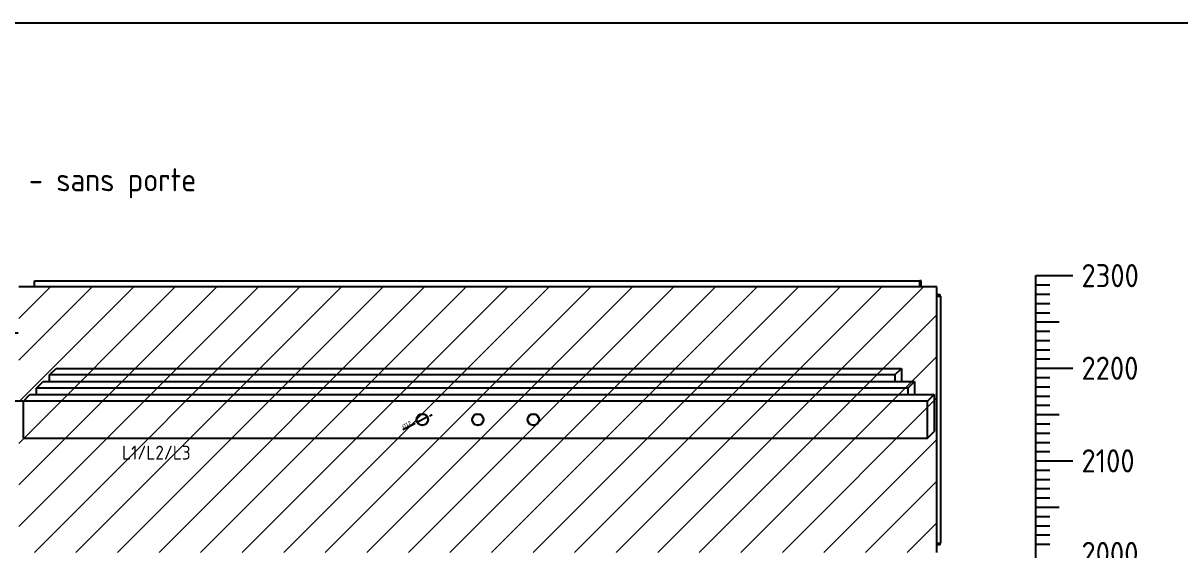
# Model space of a CAD drawing. Header units: millimetres. Extents: x 37984 to 70752, y 14140 to 37584.
# Drawn here: x 45736 to 46986, y 20771 to 21340 of the extents above; entities that cross this region are included whole.
import ezdxf
from ezdxf.enums import TextEntityAlignment as Align

# ---------------------------------------------------------------- set-up
doc = ezdxf.new("R2010")
doc.units = ezdxf.units.MM
doc.set_wipeout_variables(frame=1)
doc.layers.add('! NO PLOT !', color=7, linetype='Continuous', true_color=0xff75dd, plot=False)
doc.layers.add('000-PI-Oprema', color=30, linetype='Continuous', lineweight=5)
for name, color, linetype in [('000-PI-ORMAR', 2, 'Continuous'), ('000-PI_TEXT', 7, 'Continuous'), ('004-PI-DIN Šina', 3, 'Continuous')]:
    doc.layers.add(name, color=color, linetype=linetype)
doc.styles.add('PI0', font='isocpeur.ttf', dxfattribs={"width": 0.9})
doc.styles.get("Standard").update_dxf_attribs({"font": 'arial.ttf'})
doc.dimstyles.new('ISO-25', dxfattribs={"dimtxt": 4, "dimasz": 3, "dimexe": 1.25, "dimexo": 0.625, "dimtad": 1, "dimtxsty": 'Standard', "dimcen": 3, "dimadec": 0, "dimazin": 0, "dimtfac": 1, "dimtmove": 0, "dimatfit": 3, "dimfxl": 1, "dimarcsym": 0})

# ---------------------------------------------------------------- blocks, each defined once
blk = doc.blocks.new('8606.000_back')
at = {"layer": '000-PI-ORMAR'}
for p, q in [((47640.5, 38589.2), (47628.5, 38589.2)), ((48175.5, 38589.2), (48163.5, 38589.2))]:
    blk.add_line(p, q, dxfattribs=at)
for centre, start, end in [((47634.9, 38580), 124.8208, 166.6054), ((47634.1, 38580), 13.3946, 55.1792), ((48169.9, 38580), 124.8208, 166.6054), ((48169.1, 38580), 13.3946, 55.1792)]:
    blk.add_arc(centre, 11.2, start, end, dxfattribs=at)
blk = doc.blocks.new('*D1022')
at = {"layer": '! NO PLOT !', "color": 0, "lineweight": -2, "ltscale": 0.25, "transparency": 16777216}
for p, q in [((45730.6, 21004.9), (45719.4, 21004.9)), ((45720.7, 20934.4), (45720.7, 21001.9)), ((45735.6, 20931.4), (45719.4, 20931.4))]:
    blk.add_line(p, q, dxfattribs=at)
at = {"layer": '! NO PLOT !', "color": 0, "ltscale": 0.25, "transparency": 16777216}
for points in [[(45720.2, 21001.9), (45721.2, 21001.9), (45720.7, 21004.9)], [(45720.2, 20934.4), (45721.2, 20934.4), (45720.7, 20931.4)]]:
    blk.add_solid(points, dxfattribs=at)
at = {"layer": 'Defpoints', "color": 0, "ltscale": 0.25, "transparency": 16777216}
for p in [(45720.7, 21004.9), (45731.2, 21004.9), (45736.2, 20931.4)]:
    blk.add_point(p, dxfattribs=at)
at = {"layer": '! NO PLOT !', "color": 0, "ltscale": 0.25, "transparency": 16777216, "insert": (45717.6, 20968.2), "char_height": 4, "attachment_point": 5, "rotation": 90}
blk.add_mtext('73,5', dxfattribs=at)
blk = doc.blocks.new('*U1009')
at = {"layer": '004-PI-DIN Šina', "ltscale": 0.25}
for radius in [6.25, 6]:
    blk.add_circle((0, 0), radius, dxfattribs=at)
blk = doc.blocks.new('*U1010')
at = {"layer": '004-PI-DIN Šina', "color": 0, "linetype": 'ByBlock', "lineweight": -2, "transparency": 16777216}
for p in [(0, 0), (60, 0), (120, 0)]:
    blk.add_blockref('*U1009', p, dxfattribs=at)
blk = doc.blocks.new('*D1024')
at = {"layer": '004-PI-DIN Šina', "color": 0, "lineweight": -2, "ltscale": 0.25, "transparency": 16777216}
for p, q in [((46172.6, 20914.1), (46161.9, 20908.7)), ((46175.3, 20915.4), (46178, 20916.8)), ((46146.4, 20900.9), (46159.2, 20907.4))]:
    blk.add_line(p, q, dxfattribs=at)
at = {"layer": '004-PI-DIN Šina', "color": 0, "ltscale": 0.25, "transparency": 16777216}
for points in [[(46175, 20915.9), (46175.5, 20915), (46172.6, 20914.1)], [(46159, 20907.8), (46159.4, 20906.9), (46161.9, 20908.7)]]:
    blk.add_solid(points, dxfattribs=at)
at = {"layer": 'Defpoints', "color": 0, "ltscale": 0.25, "transparency": 16777216}
for p in [(46172.6, 20914.1), (46161.9, 20908.7)]:
    blk.add_point(p, dxfattribs=at)
at = {"layer": '004-PI-DIN Šina', "color": 0, "ltscale": 0.25, "transparency": 16777216, "insert": (46150.2, 20906), "char_height": 4, "attachment_point": 5, "rotation": 26.6823}
blk.add_mtext('∅12', dxfattribs=at)
blk = doc.blocks.new('skala_2300')
for p, q in [((0, 1400), (0, 2300)), ((0, 2300), (40, 2300)), ((0, 2290), (15, 2290)), ((0, 2280), (15, 2280)), ((0, 2270), (15, 2270)), ((0, 2260), (15, 2260)), ((0, 2250), (25, 2250)), ((0, 2240), (15, 2240)), ((0, 2230), (15, 2230)), ((0, 2220), (15, 2220)), ((0, 2210), (15, 2210)), ((0, 2200), (40, 2200)), ((0, 2190), (15, 2190)), ((0, 2180), (15, 2180)), ((0, 2170), (15, 2170)), ((0, 2160), (15, 2160)), ((0, 2150), (25, 2150)), ((0, 2140), (15, 2140)), ((0, 2130), (15, 2130)), ((0, 2120), (15, 2120)), ((0, 2110), (15, 2110)), ((0, 2100), (40, 2100)), ((0, 2090), (15, 2090)), ((0, 2080), (15, 2080)), ((0, 2070), (15, 2070)), ((0, 2060), (15, 2060)), ((0, 2050), (25, 2050)), ((0, 2040), (15, 2040)), ((0, 2030), (15, 2030)), ((0, 2020), (15, 2020)), ((0, 2010), (15, 2010))]:
    blk.add_line(p, q)
at = {"style": 'PI0', "width": 0.9}
for s, p in [('2300', (49.2, 2300)), ('2200', (49.2, 2200)), ('2100', (49.2, 2100)), ('2000', (49.2, 2000))]:
    blk.add_text(s, height=25, dxfattribs=at).set_placement(p, align=Align.MIDDLE_LEFT)

msp = doc.modelspace()

# ---------------------------------------------------------------- linework, layer by layer
at = {"layer": '! NO PLOT !', "ltscale": 0.25}
msp.add_lwpolyline([(44210.635, 21339.576), (44210.635, 18139.576), (47278.182, 18139.576), (47278.182, 20124.741), (48802.635, 20124.741), (48802.635, 21339.576), (44210.635, 21339.576)], dxfattribs=at)
at = {"layer": '000-PI-ORMAR'}
for p, q in [((45748.231, 21061.404), (45771.731, 21061.404)), ((45771.731, 21061.404), (46704.731, 21061.404)), ((46706.231, 21061.404), (46704.731, 21061.404))]:
    msp.add_line(p, q, dxfattribs=at)

# ---------------------------------------------------------------- block references
msp.add_blockref('skala_2300', (46830.233, 18766.904))
msp.add_blockref('8606.000_back', (-1876.799, -17811.766), dxfattribs=at)

# ---------------------------------------------------------------- texts
at = {"layer": '! NO PLOT !', "style": 'PI0', "width": 0.9}
msp.add_text('Vue de face - sans porte', height=25, dxfattribs=at).set_placement((45738.233, 21166.792), align=Align.MIDDLE)

# ---------------------------------------------------------------- next in the draw order: wipeouts: each hides what was drawn before it
msp.add_wipeout([(45731.231, 21054.904), (46723.231, 21054.904), (46723.231, 20767.904), (45731.231, 20767.904)]).dxf.layer = '000-PI-ORMAR'

# ---------------------------------------------------------------- next in the draw order: hatches: boundary and pattern name
at = {"layer": '000-PI-Oprema', "ltscale": 0.25, "transparency": 33554508}
h = msp.add_hatch(dxfattribs=at)
h.set_pattern_fill('ANSI31', color=256, scale=10)
h.set_pattern_definition([(45, (179.13, -20670.128), (-22.45064, 22.45064), [])])
h.paths.add_polyline_path([(46723.231, 21054.904), (45731.231, 21054.904), (45731.231, 20767.904), (46723.231, 20767.904)])

# ---------------------------------------------------------------- next in the draw order: linework, layer by layer
at = {"layer": '000-PI-ORMAR'}
for p, q in [((45748.231, 21060.904), (45748.231, 21061.404)), ((45748.231, 21054.904), (45748.231, 21060.904)), ((46704.731, 21054.904), (46704.731, 21061.404)), ((46704.731, 21060.904), (46704.731, 21054.904)), ((46706.231, 21054.904), (46706.231, 21061.404)), ((46723.231, 21054.904), (45731.231, 21054.904)), ((46723.231, 20767.904), (46723.231, 21054.904)), ((46723.231, 21046.404), (46726.731, 21046.404)), ((46723.231, 21044.904), (46726.981, 21044.904)), ((46724.231, 21044.904), (46724.231, 21046.404)), ((46726.731, 21044.904), (46726.731, 21046.404)), ((46726.981, 21044.904), (46726.981, 20777.904)), ((46723.231, 20777.904), (46726.981, 20777.904)), ((46726.731, 20776.404), (46723.231, 20776.404)), ((46724.231, 20777.904), (46724.231, 20776.404)), ((46726.731, 20776.404), (46726.731, 20777.904))]:
    msp.add_line(p, q, dxfattribs=at)
at = {"layer": '004-PI-DIN Šina', "ltscale": 0.25}
for p, q in [((45764.516, 20959.688), (45771.587, 20966.759)), ((45771.587, 20966.759), (46684.947, 20966.759)), ((46677.876, 20959.688), (46684.947, 20966.759)), ((46677.876, 20959.688), (46677.876, 20952.617)), ((46684.947, 20966.759), (46684.947, 20952.617)), ((45750.373, 20945.546), (45757.445, 20952.617)), ((45757.445, 20952.617), (46699.089, 20952.617)), ((46692.018, 20945.546), (46699.089, 20952.617)), ((46699.089, 20952.617), (46699.089, 20938.475)), ((45736.231, 20931.404), (45743.302, 20938.475)), ((45743.302, 20938.475), (46720.302, 20938.475)), ((46692.018, 20945.546), (46692.018, 20938.475)), ((46713.231, 20931.404), (46720.302, 20938.475)), ((46720.302, 20938.475), (46720.302, 20898.475)), ((46713.231, 20891.404), (46720.302, 20898.475))]:
    msp.add_line(p, q, dxfattribs=at)
at = {"layer": '004-PI-DIN Šina'}
for p, q in [((45764.516, 20952.617), (45764.516, 20959.688)), ((46677.876, 20959.688), (45764.516, 20959.688)), ((45750.373, 20938.475), (45750.373, 20945.546)), ((46692.018, 20945.546), (45750.373, 20945.546)), ((46713.231, 20931.404), (45736.231, 20931.404)), ((45736.231, 20891.404), (45736.231, 20931.404)), ((46713.231, 20891.404), (46713.231, 20931.404)), ((45736.231, 20891.404), (46713.231, 20891.404))]:
    msp.add_line(p, q, dxfattribs=at)

# ---------------------------------------------------------------- next in the draw order: block references
msp.add_blockref('*U1010', (46167.231, 20911.404), dxfattribs=at)

# ---------------------------------------------------------------- next in the draw order: texts
at = {"layer": '000-PI_TEXT', "ltscale": 0.01, "insert": (45842.864, 20883.265), "char_height": 15, "width": 286.2, "attachment_point": 1, "style": 'PI0'}
msp.add_mtext('{\\fISOCPEUR|b0|i0|c238|p34;L1/L2/L3}', dxfattribs=at)

# ---------------------------------------------------------------- next in the draw order: dimensions: what is measured, and where the dimension line sits
at = {"layer": '! NO PLOT !', "ltscale": 0.25}
dim = msp.add_linear_dim(base=(45720.676, 21004.904), p1=(45736.231, 20931.404), p2=(45731.231, 21004.904), angle=90, dimstyle='ISO-25', dxfattribs=at)
dim.commit()
dim.dimension.update_dxf_attribs({"geometry": '*D1022', "text_midpoint": (45720.676, 20968.154), "dimtype": 160})
at = {"layer": '004-PI-DIN Šina', "ltscale": 0.25}
dim = msp.add_diameter_dim_2p(p1=(46172.592, 20914.098), p2=(46161.87, 20908.709), dimstyle='ISO-25', dxfattribs=at)
dim.commit()
dim.dimension.update_dxf_attribs({"geometry": '*D1024', "text_midpoint": (46150.217, 20905.963)})

doc.saveas('drawing.dxf')
